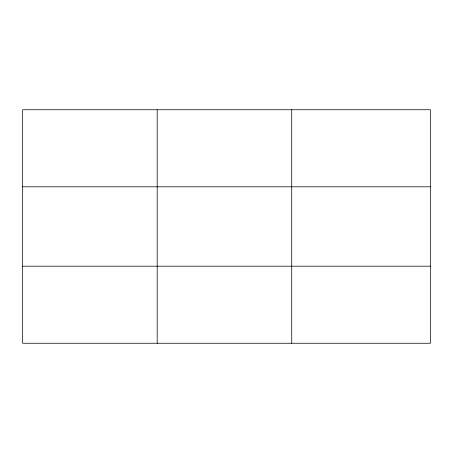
<?xml version="1.0" encoding="UTF-8"?>
<svg xmlns="http://www.w3.org/2000/svg" width="453" height="453" viewBox="0 0 453 453"><rect width="100%" height="100%" fill="white"/><g stroke="black" fill="none" stroke-linecap="round" stroke-linejoin="round"><path stroke-width="0.68" d="M157.191 109.745L157.191 343.255M291.732 109.745L291.732 343.255M430.35 186.806L430.35 109.745L22.65 109.745L22.65 343.255L430.35 343.255L430.35 186.806L22.65 186.806M22.65 266.194L430.35 266.194"/></g></svg>
